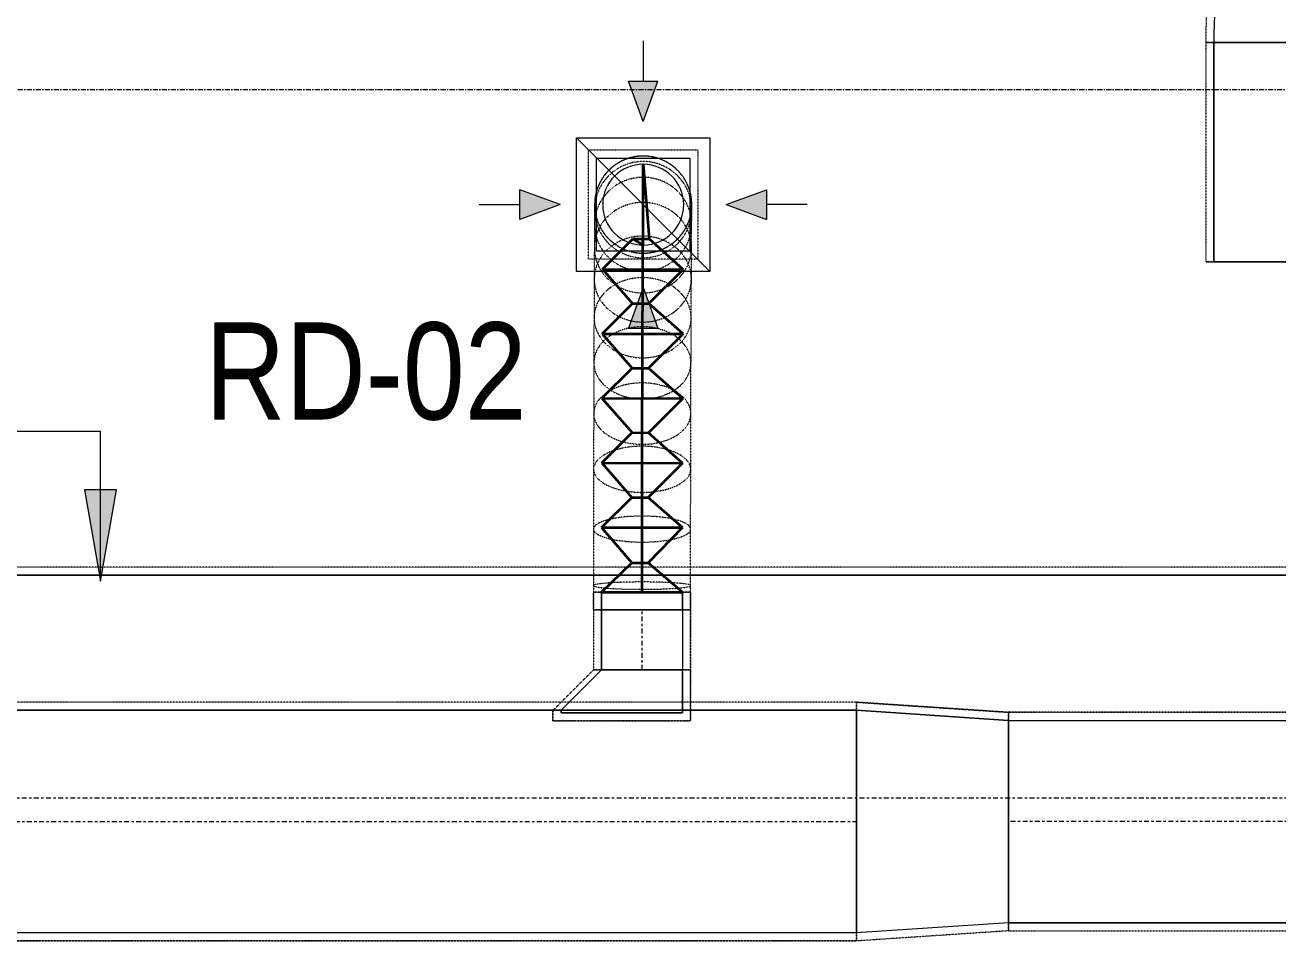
# Model space of a CAD drawing. Header units: inches. Extents: x -83664 to 20107, y -47222 to 19398.
# Drawn here: x -4625 to -1529, y -29868 to -27605 of the extents above; entities that cross this region are included whole.
import ezdxf

# ---------------------------------------------------------------- set-up
doc = ezdxf.new("R2010")
doc.units = ezdxf.units.IN
doc.header["$MEASUREMENT"] = 0
for name, pattern in [('Center', [29.999999, 12, -6, 6, -6]), ('Grid Line', [22.225, 12.7, -3.175, 3.175, -3.175]), ('Hidden 0_50', [1.0584, 0.5292, -0.5292])]:
    doc.linetypes.add(name, pattern=pattern)
for name, color, linetype, lineweight in [('A-DETL-GENF', 7, 'Continuous', 9), ('G-ANNO-TEXT', 7, 'Continuous', 9), ('M-HVAC-CDFF', 7, 'Continuous', 9), ('M-HVAC-DUCT-CNTR', 7, 'Center', 9), ('M-HVAC-DUCT-IDEN', 7, 'Continuous', 18), ('S-GRID', 7, 'Continuous', 9)]:
    doc.layers.add(name, color=color, linetype=linetype, lineweight=lineweight)
doc.layers.add('M-HVAC-DUCT', color=7, linetype='Continuous', lineweight=9, true_color=0xffe97f)
doc.layers.add('M-HVAC-DUCT-PATT', color=7, linetype='Continuous', lineweight=35, true_color=0x007f00)
doc.styles.add('Arial Narrow_21', font='ARIALN.TTF', dxfattribs={"height": 240})

# ---------------------------------------------------------------- blocks, each defined once
blk = doc.blocks.new('GCE-AT-Return Air Rectangular Diffuser - 230x230-7597546-FIRST FLOOR AC CONDITIONING LAYOUT - PART A')
at = {"layer": 'A-DETL-GENF', "true_color": 0xff00ff}
for points in [[(0, 205), (36.4, 305), (-36.4, 305)], [(-305, -36.4), (-205, 0), (-305, 36.4)], [(305, -36.4), (305, 36.4), (205, 0)], [(36.4, -305), (0, -205), (-36.4, -305)]]:
    blk.add_hatch(color=6, dxfattribs=at).paths.add_polyline_path(points)
at = {"layer": 'A-DETL-GENF', "color": 6, "true_color": 0xff00ff}
for p, q in [((0, 405), (0, 305)), ((0, 205), (-36.4, 305)), ((-36.4, 305), (36.4, 305)), ((0, 205), (36.4, 305)), ((-165, 165), (165, 165)), ((-165, -165), (-165, 165)), ((-165, 165), (165, -165)), ((165, 165), (165, -165)), ((-205, 0), (-305, 36.4)), ((-305, -36.4), (-305, 36.4)), ((205, 0), (305, 36.4)), ((305, 36.4), (305, -36.4)), ((405, 0), (305, 0)), ((-405, 0), (-305, 0)), ((-205, 0), (-305, -36.4)), ((205, 0), (305, -36.4)), ((165, -165), (-165, -165)), ((0, -205), (-36.4, -305)), ((0, -205), (36.4, -305)), ((-36.4, -305), (36.4, -305)), ((0, -405), (0, -305))]:
    blk.add_line(p, q, dxfattribs=at)
blk = doc.blocks.new('M_Rec Tap - Beveled - Standard-V109-FIRST FLOOR AC CONDITIONING LAYOUT - PART A')
at = {"layer": 'M-HVAC-DUCT', "color": 6, "true_color": 0xff00ff}
for p, q in [((100, 100), (-6.096, 100)), ((-6.096, 100), (100, 100)), ((-6.096, 100), (-6.096, -200)), ((-6.096, -200), (-6.096, 100)), ((100, 100), (100, -100)), ((100, -100), (100, 100)), ((0, -200), (100, -100)), ((0, -200), (100, -100)), ((-6.096, -200), (0, -200)), ((0, -200), (-6.096, -200))]:
    blk.add_line(p, q, dxfattribs=at)
blk = doc.blocks.new('M_Rec to Rnd Transition - Angle - 60 Degree-V110-FIRST FLOOR AC CONDITIONING LAYOUT - PART A')
at = {"layer": 'M-HVAC-DUCT', "color": 6, "true_color": 0xff00ff}
for p, q in [((0, 100), (43.3, 100)), ((43.3, 100), (0, 100)), ((0, 100), (0, -100)), ((0, -100), (0, 100)), ((43.3, 0), (43.3, 100)), ((43.3, 0), (43.3, 100)), ((43.3, -100), (43.3, 0)), ((43.3, -100), (43.3, 0)), ((0, -100), (43.3, -100)), ((43.3, -100), (0, -100))]:
    blk.add_line(p, q, dxfattribs=at)
blk = doc.blocks.new('M_Rectangular to Round Transition - Angle - 45 Degree-7626202-FIRST FLOOR AC CONDITIONING LAYOUT - PART A')
at = {"layer": 'M-HVAC-DUCT', "color": 6, "true_color": 0xff00ff}
for p, q in [((132975.6, 86453.8), (133205.6, 86453.8)), ((132975.6, 86223.8), (132975.6, 86453.8)), ((133205.6, 86453.8), (133205.6, 86223.8)), ((133205.6, 86223.8), (132975.6, 86223.8))]:
    blk.add_line(p, q, dxfattribs=at)
for start, end in [(90, 180), (0, 90), (180, 270), (270, 0)]:
    blk.add_arc((133090.6, 86338.8), 100, start, end, dxfattribs=at)
blk = doc.blocks.new('M_Rectangular Transition - Length - Standard-9033693-FIRST FLOOR AC CONDITIONING LAYOUT - PART A')
at = {"layer": 'M-HVAC-DUCT', "color": 6, "true_color": 0xff00ff}
for p, q in [((0, 250), (375, 275)), ((0, 250), (375, 275)), ((0, 250), (0, -250)), ((0, -250), (0, 250)), ((375, -275), (375, 275)), ((375, 275), (375, -275)), ((0, -250), (375, -275)), ((375, -275), (0, -250))]:
    blk.add_line(p, q, dxfattribs=at)
blk = doc.blocks.new('M_Rec Elbow - Radius - 0_75W-9472449-FIRST FLOOR AC CONDITIONING LAYOUT - PART A')
at = {"layer": 'M-HVAC-DUCT', "color": 30, "true_color": 0xff7f00}
for p, q in [((-83.6, 586.8), (466.4, -365.8)), ((466.4, -365.8), (-83.6, 586.8)), ((-221.1, 550), (-221.1, -550)), ((-221.1, -550), (-221.1, 550))]:
    blk.add_line(p, q, dxfattribs=at)
for radius in [275, 275, 1375, 1375]:
    blk.add_arc((-221.1, 825), radius, 270, 300, dxfattribs=at)
blk = doc.blocks.new('TEMW-SMBZ-HO-BM-HVAC-00002_rvt-1-FIRST FLOOR AC CONDITIONING LAYOUT - PART A')
at = {"layer": 'M-HVAC-DUCT', "color": 30, "linetype": 'Hidden 0_50', "true_color": 0xff7f00}
for p, q in [((150889.4, 70724.3), (149749.4, 70724.3)), ((149749.4, 70724.3), (150889.4, 70724.3)), ((149749.4, 70724.3), (149749.4, 70182.7)), ((149749.4, 70724.3), (149749.4, 70182.7)), ((149749.4, 70724.3), (150889.4, 70724.3)), ((150889.4, 70724.3), (149749.4, 70724.3)), ((150889.4, 70182.7), (149749.4, 70182.7)), ((149749.4, 70182.7), (150889.4, 70182.7)), ((150082.7, 69427.7), (141124, 69427.7)), ((150082.7, 69427.7), (141124, 69427.7))]:
    blk.add_line(p, q, dxfattribs=at)
at = {"layer": 'M-HVAC-DUCT', "color": 30, "true_color": 0xff7f00}
for p, q in [((149769.4, 70724.3), (150869.4, 70724.3)), ((150869.4, 70724.3), (149769.4, 70724.3)), ((149769.4, 70182.7), (149769.4, 70724.3)), ((149769.4, 70724.3), (149769.4, 70182.7)), ((149769.4, 70182.7), (150869.4, 70182.7)), ((150869.4, 70182.7), (149769.4, 70182.7)), ((141124, 69407.7), (150082.7, 69407.7)), ((150082.7, 69407.7), (141124, 69407.7))]:
    blk.add_line(p, q, dxfattribs=at)
at = {"layer": 'M-HVAC-DUCT', "color": 6, "linetype": 'Hidden 0_50', "true_color": 0xff00ff}
for p, q in [((148224.4, 70188.8), (148224.4, 70458.8)), ((148224.4, 70458.8), (148494.4, 70458.8)), ((148494.4, 70458.8), (148494.4, 70188.8)), ((148239.3, 70312), (148239.1, 70275.9)), ((148239.4, 70324.5), (148239.3, 70312.1)), ((148479.1, 70274.5), (148479.3, 70310.6)), ((148479.3, 70310.5), (148479.3, 70323)), ((148239.1, 70275.9), (148238.7, 70218)), ((148478.7, 70216.7), (148479.1, 70274.5)), ((148238.7, 70218), (148238.4, 70140.3)), ((148478.4, 70139.1), (148478.7, 70216.8)), ((148494.4, 70188.8), (148224.4, 70188.8)), ((148238.4, 70140.3), (148237.9, 70044.7)), ((148477.9, 70043.7), (148478.4, 70139.2)), ((148237.9, 70044.7), (148237.5, 69933.2)), ((148477.5, 69932.3), (148477.9, 70043.8)), ((148237.5, 69933.1), (148237.1, 69807.6)), ((148477.1, 69806.9), (148477.5, 69932.4)), ((148237.1, 69807.6), (148236.8, 69669.9)), ((148476.8, 69669.4), (148477.1, 69806.9)), ((148236.8, 69669.9), (148236.6, 69522)), ((148476.6, 69521.7), (148476.8, 69669.4)), ((148236.6, 69522), (148236.5, 69382.1)), ((148476.5, 69382), (148476.6, 69521.7)), ((148236.5, 69382.1), (148236.5, 69365.8)), ((148476.5, 69365.8), (148476.5, 69382)), ((148236.5, 69365.8), (148476.5, 69365.8)), ((148236.5, 69365.8), (148476.5, 69365.8)), ((148236.5, 69322.5), (148236.5, 69365.8)), ((148236.5, 69365.8), (148236.5, 69322.5)), ((148356.5, 69365.8), (148236.5, 69365.8)), ((148356.5, 69365.8), (148236.5, 69365.8)), ((148476.5, 69365.8), (148356.5, 69365.8)), ((148476.5, 69365.8), (148356.5, 69365.8)), ((148476.5, 69322.5), (148476.5, 69365.8)), ((148476.5, 69365.8), (148476.5, 69322.5)), ((148476.5, 69322.5), (148236.5, 69322.5)), ((148236.5, 69322.5), (148476.5, 69322.5)), ((148236.5, 69322.5), (148236.5, 69174)), ((148236.5, 69322.5), (148236.5, 69174)), ((148476.5, 69322.5), (148236.5, 69322.5)), ((148236.5, 69322.5), (148476.5, 69322.5)), ((148476.5, 69174), (148476.5, 69322.5)), ((148476.5, 69322.5), (148476.5, 69174)), ((148136.5, 69074), (148236.5, 69174)), ((148236.5, 69174), (148136.5, 69074)), ((148476.5, 69174), (148236.5, 69174)), ((148236.5, 69174), (148476.5, 69174)), ((148236.5, 69174), (148476.5, 69174)), ((148476.5, 69174), (148236.5, 69174)), ((148476.5, 69174), (148476.5, 69047.9)), ((148476.5, 69047.9), (148476.5, 69174)), ((148886.8, 69094), (142186.8, 69094)), ((148886.8, 69094), (142186.8, 69094)), ((148136.5, 69047.9), (148136.5, 69074)), ((148136.5, 69074), (148136.5, 69047.9)), ((148886.8, 68504), (148886.8, 69094)), ((148886.8, 69094), (148886.8, 68504)), ((149261.8, 69069), (148886.8, 69094)), ((148886.8, 69094), (149261.8, 69069)), ((148886.8, 69094), (148886.8, 68504)), ((148886.8, 68504), (148886.8, 69094)), ((149261.8, 69069), (149261.8, 68529)), ((149261.8, 68529), (149261.8, 69069)), ((150329.1, 69069), (149261.8, 69069)), ((149261.8, 69069), (150329.1, 69069)), ((149261.8, 68529), (149261.8, 69069)), ((149261.8, 69069), (149261.8, 68529)), ((148476.5, 69047.9), (148136.5, 69047.9)), ((148136.5, 69047.9), (148476.5, 69047.9)), ((149261.8, 68529), (148886.8, 68504)), ((149261.8, 68529), (148886.8, 68504)), ((149261.8, 68529), (150329.1, 68529)), ((149261.8, 68529), (150329.1, 68529)), ((142186.8, 68504), (148886.8, 68504)), ((148886.8, 68504), (142186.8, 68504))]:
    blk.add_line(p, q, dxfattribs=at)
at = {"layer": 'M-HVAC-DUCT', "color": 6, "true_color": 0xff00ff}
for p, q in [((148256.5, 69322.5), (148456.5, 69322.5)), ((148456.5, 69322.5), (148256.5, 69322.5)), ((148256.5, 69174), (148256.5, 69322.5)), ((148256.5, 69322.5), (148256.5, 69174)), ((148456.5, 69322.5), (148456.5, 69174)), ((148456.5, 69322.5), (148456.5, 69174)), ((148256.5, 69174), (148456.5, 69174)), ((148456.5, 69174), (148256.5, 69174)), ((142186.8, 69074), (148886.8, 69074)), ((148886.8, 69074), (142186.8, 69074)), ((148156.5, 69067.9), (148156.5, 69074)), ((148456.5, 69074), (148156.5, 69074)), ((148156.5, 69074), (148456.5, 69074)), ((148156.5, 69074), (148156.5, 69067.9)), ((148456.5, 69067.9), (148156.5, 69067.9)), ((148156.5, 69067.9), (148456.5, 69067.9)), ((148456.5, 69074), (148456.5, 69067.9)), ((148456.5, 69067.9), (148456.5, 69074)), ((148886.8, 69074), (148886.8, 68524)), ((148886.8, 68524), (148886.8, 69074)), ((149261.8, 68549), (149261.8, 69049)), ((149261.8, 69049), (149261.8, 68549)), ((149261.8, 69049), (150329.1, 69049)), ((149261.8, 69049), (150329.1, 69049)), ((150329.1, 68549), (149261.8, 68549)), ((149261.8, 68549), (150329.1, 68549)), ((148886.8, 68524), (142186.8, 68524)), ((148886.8, 68524), (142186.8, 68524))]:
    blk.add_line(p, q, dxfattribs=at)
at = {"layer": 'M-HVAC-DUCT', "color": 30, "linetype": 'Hidden 0_50', "true_color": 0xff7f00}
blk.add_arc((151144.4, 70724.3), 1395, 150, 180, dxfattribs=at)
blk.add_arc((151144.4, 70724.3), 1395, 150, 180, dxfattribs=at)
at = {"layer": 'M-HVAC-DUCT', "color": 6, "linetype": 'Hidden 0_50', "true_color": 0xff00ff}
for start, end in [(359.8683, 179.8683), (90, 180), (0, 90), (179.8683, 359.8683), (180, 270), (270, 0)]:
    blk.add_arc((148359.4, 70323.8), 120, start, end, dxfattribs=at)
for points in [[(148479.3, 70311), (148479.3, 70321.4), (148476.6, 70342.2), (148464.5, 70371.3), (148445.3, 70396.2), (148420.2, 70415.4), (148390.9, 70427.5), (148359.5, 70431.7), (148328.1, 70427.7), (148298.8, 70415.7), (148273.6, 70396.6), (148254.3, 70371.7), (148242.1, 70342.7), (148239.3, 70322), (148239.3, 70311.6)], [(148479.3, 70323.5), (148479.4, 70334), (148476.7, 70354.9), (148464.6, 70384.2), (148445.4, 70409.4), (148420.3, 70428.8), (148391, 70440.9), (148359.6, 70445.2), (148328.2, 70441.1), (148298.9, 70429), (148273.7, 70409.8), (148254.4, 70384.7), (148242.2, 70355.5), (148239.4, 70334.5), (148239.4, 70324)], [(148479.1, 70274.9), (148479.1, 70285), (148476.4, 70305.3), (148464.3, 70333.6), (148445.1, 70358), (148420, 70376.7), (148390.7, 70388.5), (148359.3, 70392.5), (148327.9, 70388.6), (148298.6, 70377), (148273.4, 70358.4), (148254.1, 70334.1), (148241.9, 70305.8), (148239.1, 70285.6), (148239.1, 70275.5)], [(148478.7, 70217.1), (148478.8, 70226.8), (148476, 70246.3), (148464, 70273.6), (148444.7, 70297.1), (148419.6, 70315.1), (148390.4, 70326.5), (148359, 70330.4), (148327.5, 70326.6), (148298.3, 70315.4), (148273.1, 70297.5), (148253.7, 70274.1), (148241.6, 70246.9), (148238.8, 70227.4), (148238.7, 70217.7)], [(148239.3, 70311.6), (148239.2, 70301.2), (148242, 70280.4), (148254, 70251.4), (148273.3, 70226.4), (148298.3, 70207.2), (148327.6, 70195.1), (148359, 70190.9), (148390.4, 70195), (148419.7, 70206.9), (148444.9, 70226), (148464.3, 70250.9), (148476.4, 70279.9), (148479.2, 70300.6), (148479.3, 70311)], [(148239.4, 70324), (148239.3, 70313.6), (148242, 70292.6), (148254.1, 70263.3), (148273.3, 70238.1), (148298.4, 70218.8), (148327.7, 70206.6), (148359.1, 70202.4), (148390.5, 70206.5), (148419.8, 70218.5), (148445, 70237.7), (148464.3, 70262.8), (148476.5, 70292.1), (148479.3, 70313), (148479.3, 70323.5)], [(148239.1, 70275.5), (148239, 70265.4), (148241.7, 70245.1), (148253.8, 70216.8), (148273, 70192.4), (148298.1, 70173.7), (148327.4, 70161.9), (148358.8, 70157.9), (148390.2, 70161.8), (148419.5, 70173.4), (148444.7, 70192), (148464, 70216.3), (148476.2, 70244.5), (148479, 70264.8), (148479.1, 70274.9)], [(148478.4, 70139.4), (148478.4, 70148.7), (148475.7, 70167.2), (148463.6, 70193.2), (148444.3, 70215.5), (148419.2, 70232.6), (148390, 70243.4), (148358.6, 70247.2), (148327.1, 70243.6), (148297.8, 70232.9), (148272.7, 70215.9), (148253.3, 70193.7), (148241.2, 70167.8), (148238.4, 70149.3), (148238.4, 70140)], [(148238.7, 70217.7), (148238.7, 70207.9), (148241.4, 70188.4), (148253.5, 70161.1), (148272.8, 70137.6), (148297.9, 70119.6), (148327.1, 70108.3), (148358.5, 70104.3), (148389.9, 70108.1), (148419.2, 70119.3), (148444.4, 70137.2), (148463.7, 70160.6), (148475.9, 70187.8), (148478.7, 70207.3), (148478.7, 70217.1)], [(148477.9, 70043.9), (148478, 70052.6), (148475.2, 70069.8), (148463.1, 70094), (148443.9, 70114.8), (148418.8, 70130.8), (148389.5, 70140.9), (148358.1, 70144.4), (148326.7, 70141), (148297.4, 70131.1), (148272.2, 70115.2), (148252.9, 70094.6), (148240.7, 70070.4), (148238, 70053.2), (148237.9, 70044.5)], [(148238.4, 70140), (148238.3, 70130.7), (148241.1, 70112.2), (148253.1, 70086.3), (148272.4, 70064), (148297.5, 70046.8), (148326.7, 70036), (148358.2, 70032.3), (148389.6, 70035.9), (148418.9, 70046.5), (148444, 70063.5), (148463.4, 70085.7), (148475.5, 70111.6), (148478.3, 70130.2), (148478.4, 70139.4)], [(148237.9, 70044.5), (148237.9, 70035.9), (148240.7, 70018.6), (148252.7, 69994.4), (148272, 69973.6), (148297.1, 69957.6), (148326.4, 69947.5), (148357.8, 69944.1), (148389.2, 69947.4), (148418.5, 69957.3), (148443.6, 69973.2), (148463, 69993.9), (148475.1, 70018), (148477.9, 70035.3), (148477.9, 70043.9)], [(148477.5, 69932.5), (148477.5, 69940.3), (148474.8, 69955.9), (148462.7, 69977.7), (148443.4, 69996.4), (148418.3, 70010.9), (148389.1, 70019.9), (148357.7, 70023.1), (148326.2, 70020.1), (148297, 70011.1), (148271.8, 69996.8), (148252.5, 69978.2), (148240.3, 69956.4), (148237.5, 69940.8), (148237.5, 69933)], [(148237.5, 69933), (148237.5, 69925.2), (148240.2, 69909.6), (148252.3, 69887.8), (148271.6, 69869.1), (148296.7, 69854.6), (148326, 69845.5), (148357.4, 69842.4), (148388.8, 69845.4), (148418.1, 69854.4), (148443.3, 69868.7), (148462.6, 69887.3), (148474.7, 69909.1), (148477.5, 69924.7), (148477.5, 69932.5)], [(148477.1, 69807), (148477.1, 69813.6), (148474.4, 69826.9), (148462.3, 69845.4), (148443, 69861.3), (148417.9, 69873.6), (148388.6, 69881.3), (148357.2, 69884), (148325.8, 69881.4), (148296.5, 69873.8), (148271.4, 69861.7), (148252.1, 69845.8), (148239.9, 69827.3), (148237.1, 69814.1), (148237.1, 69807.5)], [(148237.1, 69807.5), (148237.1, 69800.9), (148239.9, 69787.6), (148252, 69769.1), (148271.2, 69753.2), (148296.4, 69740.9), (148325.6, 69733.2), (148357, 69730.5), (148388.5, 69733.1), (148417.7, 69740.7), (148442.9, 69752.8), (148462.2, 69768.7), (148474.4, 69787.1), (148477.1, 69800.4), (148477.1, 69807)], [(148476.8, 69669.4), (148476.8, 69674.4), (148474.1, 69684.4), (148462, 69698.3), (148442.7, 69710.3), (148417.6, 69719.5), (148388.3, 69725.3), (148356.9, 69727.3), (148325.5, 69725.4), (148296.2, 69719.7), (148271, 69710.5), (148251.7, 69698.6), (148239.6, 69684.7), (148236.8, 69674.8), (148236.8, 69669.8)], [(148236.8, 69669.8), (148236.8, 69664.8), (148239.6, 69654.9), (148251.7, 69641), (148271, 69629), (148296.1, 69619.8), (148325.4, 69614), (148356.8, 69612), (148388.2, 69613.9), (148417.5, 69619.6), (148442.6, 69628.7), (148461.9, 69640.7), (148474.1, 69654.5), (148476.8, 69664.5), (148476.8, 69669.4)], [(148476.6, 69521.7), (148476.6, 69524.6), (148473.9, 69530.1), (148461.7, 69538), (148442.4, 69544.8), (148417.3, 69550), (148388, 69553.2), (148356.6, 69554.4), (148325.2, 69553.3), (148295.9, 69550.1), (148270.8, 69544.9), (148251.5, 69538.2), (148239.4, 69530.4), (148236.6, 69524.8), (148236.6, 69522)], [(148236.6, 69522), (148236.6, 69519.1), (148239.4, 69513.6), (148251.5, 69505.7), (148270.8, 69498.9), (148295.9, 69493.7), (148325.2, 69490.5), (148356.6, 69489.3), (148388, 69490.4), (148417.3, 69493.6), (148442.4, 69498.8), (148461.7, 69505.5), (148473.8, 69513.3), (148476.6, 69518.9), (148476.6, 69521.7)], [(148476.5, 69382), (148476.5, 69382.9), (148473.8, 69384.4), (148461.6, 69386.7), (148442.4, 69388.6), (148417.2, 69390), (148387.9, 69391), (148356.5, 69391.3), (148325.1, 69391), (148295.8, 69390.1), (148270.7, 69388.6), (148251.4, 69386.7), (148239.3, 69384.5), (148236.5, 69382.9), (148236.5, 69382.1)], [(148236.5, 69382.1), (148236.5, 69381.3), (148239.3, 69379.7), (148251.4, 69377.5), (148270.7, 69375.6), (148295.8, 69374.1), (148325.1, 69373.2), (148356.5, 69372.9), (148387.9, 69373.2), (148417.2, 69374.1), (148442.4, 69375.5), (148461.6, 69377.4), (148473.8, 69379.7), (148476.5, 69381.2), (148476.5, 69382)]]:
    blk.add_open_spline(points, degree=3, dxfattribs=at)
at = {"layer": 'M-HVAC-DUCT-CNTR', "color": 6, "true_color": 0xff00ff}
for p, q in [((148356.5, 69174), (148356.5, 69322.5)), ((142186.8, 68799), (148886.8, 68799)), ((150329.1, 68799), (149261.8, 68799))]:
    blk.add_line(p, q, dxfattribs=at)
at = {"layer": 'M-HVAC-DUCT-CNTR', "color": 30, "true_color": 0xff7f00}
blk.add_line((141124, 68857.7), (150082.7, 68857.7), dxfattribs=at)
at = {"layer": 'M-HVAC-DUCT-CNTR', "color": 6, "linetype": 'Continuous', "lineweight": 35, "true_color": 0xff00ff}
blk.add_open_spline([(148356.5, 69365.8), (148356.5, 69897.6), (148359.4, 70323.8), (148359.4, 70323.8)], degree=3, dxfattribs=at)
at = {"layer": 'M-HVAC-DUCT-PATT', "color": 6, "true_color": 0xff00ff}
for p, q in [((148359.4, 70223.8), (148359.4, 70423.8)), ((148359.4, 70423.8), (148374.2, 70239)), ((148258.5, 70164.6), (148333.9, 70239.2)), ((148359.4, 70223.8), (148333.9, 70239.2)), ((148333.9, 70239.2), (148374.2, 70239)), ((148458.5, 70163.6), (148374.2, 70239)), ((148258.5, 70164.6), (148458.5, 70163.6)), ((148258.5, 70164.6), (148458.5, 70163.6)), ((148258.5, 70164.6), (148333.1, 70079.6)), ((148458.5, 70163.6), (148373.4, 70079.4)), ((148257.8, 70004.8), (148333.1, 70079.6)), ((148333.1, 70079.6), (148373.4, 70079.4)), ((148457.8, 70004.1), (148373.4, 70079.4)), ((148257.8, 70004.8), (148457.8, 70004.1)), ((148257.8, 70004.8), (148457.8, 70004.1)), ((148257.8, 70004.8), (148332.5, 69919.9)), ((148457.8, 70004.1), (148372.8, 69919.7)), ((148257.2, 69845.1), (148332.5, 69919.9)), ((148332.5, 69919.9), (148372.8, 69919.7)), ((148457.2, 69844.5), (148372.8, 69919.7)), ((148257.2, 69845.1), (148457.2, 69844.5)), ((148257.2, 69845.1), (148457.2, 69844.5)), ((148257.2, 69845.1), (148332, 69760.2)), ((148457.2, 69844.5), (148372.4, 69760.1)), ((148256.9, 69685.3), (148332, 69760.2)), ((148332, 69760.2), (148372.4, 69760.1)), ((148456.9, 69684.9), (148372.4, 69760.1)), ((148256.9, 69685.3), (148456.9, 69684.9)), ((148256.9, 69685.3), (148456.9, 69684.9)), ((148256.9, 69685.3), (148331.7, 69600.3)), ((148456.9, 69684.9), (148372, 69600.3)), ((148256.6, 69525.9), (148331.7, 69600.3)), ((148331.7, 69600.3), (148372, 69600.3)), ((148456.6, 69525.7), (148372, 69600.3)), ((148256.6, 69525.9), (148456.6, 69525.7)), ((148256.6, 69525.9), (148456.6, 69525.7)), ((148256.6, 69525.9), (148331.5, 69438.5)), ((148456.6, 69525.7), (148371.9, 69438.5)), ((148256.5, 69365.8), (148331.5, 69438.5)), ((148331.5, 69438.5), (148371.9, 69438.5)), ((148456.5, 69365.8), (148371.9, 69438.5)), ((148256.5, 69365.8), (148456.5, 69365.8)), ((148256.5, 69365.8), (148456.5, 69365.8))]:
    blk.add_line(p, q, dxfattribs=at)
at = {"layer": 'M-HVAC-CDFF', "color": 6, "linetype": 'Hidden 0_50', "lineweight": 9, "true_color": 0xff00ff}
blk.add_blockref('GCE-AT-Return Air Rectangular Diffuser - 230x230-7597546-FIRST FLOOR AC CONDITIONING LAYOUT - PART A', (148359.4, 70323.8), dxfattribs=at)
at = {"layer": 'M-HVAC-DUCT', "color": 6, "linetype": 'Hidden 0_50', "lineweight": 9, "true_color": 0xff00ff}
for name, p, rotation in [('M_Rec Elbow - Radius - 0_75W-9472449-FIRST FLOOR AC CONDITIONING LAYOUT - PART A', (150319.4, 70945.3), 240.0000000000008), ('M_Rec to Rnd Transition - Angle - 60 Degree-V110-FIRST FLOOR AC CONDITIONING LAYOUT - PART A', (148356.5, 69322.5), 90), ('M_Rectangular Transition - Length - Standard-9033693-FIRST FLOOR AC CONDITIONING LAYOUT - PART A', (149261.8, 68799), 180)]:
    blk.add_blockref(name, p, dxfattribs=dict(at, rotation=rotation))
blk.add_blockref('M_Rectangular to Round Transition - Angle - 45 Degree-7626202-FIRST FLOOR AC CONDITIONING LAYOUT - PART A', (15268.8, -16015.1), dxfattribs=at)
at = {"layer": 'M-HVAC-DUCT', "color": 6, "linetype": 'Hidden 0_50', "lineweight": 9, "true_color": 0xff00ff, "extrusion": (0, 0, -1), "rotation": 90}
blk.add_blockref('M_Rec Tap - Beveled - Standard-V109-FIRST FLOOR AC CONDITIONING LAYOUT - PART A', (-148356.5, 69074), dxfattribs=at)
blk = doc.blocks.new('TEMW-SMBZ-HO-BM-HVAC-00002_rvt-2-FIRST FLOOR AC CONDITIONING LAYOUT - PART A')
at = {"layer": 'M-HVAC-DUCT', "color": 30, "linetype": 'Hidden 0_50', "true_color": 0xff7f00}
for p, q in [((150889.4, 70724.3), (149749.4, 70724.3)), ((149749.4, 70724.3), (150889.4, 70724.3)), ((149749.4, 70724.3), (149749.4, 70182.7)), ((149749.4, 70724.3), (149749.4, 70182.7)), ((149749.4, 70724.3), (150889.4, 70724.3)), ((150889.4, 70724.3), (149749.4, 70724.3)), ((150889.4, 70182.7), (149749.4, 70182.7)), ((149749.4, 70182.7), (150889.4, 70182.7)), ((150082.7, 69427.7), (141124, 69427.7)), ((150082.7, 69427.7), (141124, 69427.7))]:
    blk.add_line(p, q, dxfattribs=at)
at = {"layer": 'M-HVAC-DUCT', "color": 30, "true_color": 0xff7f00}
for p, q in [((149769.4, 70724.3), (150869.4, 70724.3)), ((150869.4, 70724.3), (149769.4, 70724.3)), ((149769.4, 70182.7), (149769.4, 70724.3)), ((149769.4, 70724.3), (149769.4, 70182.7)), ((149769.4, 70182.7), (150869.4, 70182.7)), ((150869.4, 70182.7), (149769.4, 70182.7)), ((141124, 69407.7), (150082.7, 69407.7)), ((150082.7, 69407.7), (141124, 69407.7))]:
    blk.add_line(p, q, dxfattribs=at)
at = {"layer": 'M-HVAC-DUCT', "color": 6, "linetype": 'Hidden 0_50', "true_color": 0xff00ff}
for p, q in [((148224.4, 70188.8), (148224.4, 70458.8)), ((148224.4, 70458.8), (148494.4, 70458.8)), ((148494.4, 70458.8), (148494.4, 70188.8)), ((148239.3, 70312), (148239.1, 70275.9)), ((148239.4, 70324.5), (148239.3, 70312.1)), ((148479.1, 70274.5), (148479.3, 70310.6)), ((148479.3, 70310.5), (148479.3, 70323)), ((148239.1, 70275.9), (148238.7, 70218)), ((148478.7, 70216.7), (148479.1, 70274.5)), ((148238.7, 70218), (148238.4, 70140.3)), ((148478.4, 70139.1), (148478.7, 70216.8)), ((148494.4, 70188.8), (148224.4, 70188.8)), ((148238.4, 70140.3), (148237.9, 70044.7)), ((148477.9, 70043.7), (148478.4, 70139.2)), ((148237.9, 70044.7), (148237.5, 69933.2)), ((148477.5, 69932.3), (148477.9, 70043.8)), ((148237.5, 69933.1), (148237.1, 69807.6)), ((148477.1, 69806.9), (148477.5, 69932.4)), ((148237.1, 69807.6), (148236.8, 69669.9)), ((148476.8, 69669.4), (148477.1, 69806.9)), ((148236.8, 69669.9), (148236.6, 69522)), ((148476.6, 69521.7), (148476.8, 69669.4)), ((148236.6, 69522), (148236.5, 69382.1)), ((148476.5, 69382), (148476.6, 69521.7)), ((148236.5, 69382.1), (148236.5, 69365.8)), ((148476.5, 69365.8), (148476.5, 69382)), ((148236.5, 69365.8), (148476.5, 69365.8)), ((148236.5, 69365.8), (148476.5, 69365.8)), ((148236.5, 69322.5), (148236.5, 69365.8)), ((148236.5, 69365.8), (148236.5, 69322.5)), ((148356.5, 69365.8), (148236.5, 69365.8)), ((148356.5, 69365.8), (148236.5, 69365.8)), ((148476.5, 69365.8), (148356.5, 69365.8)), ((148476.5, 69365.8), (148356.5, 69365.8)), ((148476.5, 69322.5), (148476.5, 69365.8)), ((148476.5, 69365.8), (148476.5, 69322.5)), ((148476.5, 69322.5), (148236.5, 69322.5)), ((148236.5, 69322.5), (148476.5, 69322.5)), ((148236.5, 69322.5), (148236.5, 69174)), ((148236.5, 69322.5), (148236.5, 69174)), ((148476.5, 69322.5), (148236.5, 69322.5)), ((148236.5, 69322.5), (148476.5, 69322.5)), ((148476.5, 69174), (148476.5, 69322.5)), ((148476.5, 69322.5), (148476.5, 69174)), ((148136.5, 69074), (148236.5, 69174)), ((148236.5, 69174), (148136.5, 69074)), ((148476.5, 69174), (148236.5, 69174)), ((148236.5, 69174), (148476.5, 69174)), ((148236.5, 69174), (148476.5, 69174)), ((148476.5, 69174), (148236.5, 69174)), ((148476.5, 69174), (148476.5, 69047.9)), ((148476.5, 69047.9), (148476.5, 69174)), ((148886.8, 69094), (142186.8, 69094)), ((148886.8, 69094), (142186.8, 69094)), ((148136.5, 69047.9), (148136.5, 69074)), ((148136.5, 69074), (148136.5, 69047.9)), ((148886.8, 68504), (148886.8, 69094)), ((148886.8, 69094), (148886.8, 68504)), ((149261.8, 69069), (148886.8, 69094)), ((148886.8, 69094), (149261.8, 69069)), ((148886.8, 69094), (148886.8, 68504)), ((148886.8, 68504), (148886.8, 69094)), ((149261.8, 69069), (149261.8, 68529)), ((149261.8, 68529), (149261.8, 69069)), ((150329.1, 69069), (149261.8, 69069)), ((149261.8, 69069), (150329.1, 69069)), ((149261.8, 68529), (149261.8, 69069)), ((149261.8, 69069), (149261.8, 68529)), ((148476.5, 69047.9), (148136.5, 69047.9)), ((148136.5, 69047.9), (148476.5, 69047.9)), ((149261.8, 68529), (148886.8, 68504)), ((149261.8, 68529), (148886.8, 68504)), ((149261.8, 68529), (150329.1, 68529)), ((149261.8, 68529), (150329.1, 68529)), ((142186.8, 68504), (148886.8, 68504)), ((148886.8, 68504), (142186.8, 68504))]:
    blk.add_line(p, q, dxfattribs=at)
at = {"layer": 'M-HVAC-DUCT', "color": 6, "true_color": 0xff00ff}
for p, q in [((148256.5, 69322.5), (148456.5, 69322.5)), ((148456.5, 69322.5), (148256.5, 69322.5)), ((148256.5, 69174), (148256.5, 69322.5)), ((148256.5, 69322.5), (148256.5, 69174)), ((148456.5, 69322.5), (148456.5, 69174)), ((148456.5, 69322.5), (148456.5, 69174)), ((148256.5, 69174), (148456.5, 69174)), ((148456.5, 69174), (148256.5, 69174)), ((142186.8, 69074), (148886.8, 69074)), ((148886.8, 69074), (142186.8, 69074)), ((148156.5, 69067.9), (148156.5, 69074)), ((148456.5, 69074), (148156.5, 69074)), ((148156.5, 69074), (148456.5, 69074)), ((148156.5, 69074), (148156.5, 69067.9)), ((148456.5, 69067.9), (148156.5, 69067.9)), ((148156.5, 69067.9), (148456.5, 69067.9)), ((148456.5, 69074), (148456.5, 69067.9)), ((148456.5, 69067.9), (148456.5, 69074)), ((148886.8, 69074), (148886.8, 68524)), ((148886.8, 68524), (148886.8, 69074)), ((149261.8, 68549), (149261.8, 69049)), ((149261.8, 69049), (149261.8, 68549)), ((149261.8, 69049), (150329.1, 69049)), ((149261.8, 69049), (150329.1, 69049)), ((150329.1, 68549), (149261.8, 68549)), ((149261.8, 68549), (150329.1, 68549)), ((148886.8, 68524), (142186.8, 68524)), ((148886.8, 68524), (142186.8, 68524))]:
    blk.add_line(p, q, dxfattribs=at)
at = {"layer": 'M-HVAC-DUCT', "color": 30, "linetype": 'Hidden 0_50', "true_color": 0xff7f00}
blk.add_arc((151144.4, 70724.3), 1395, 150, 180, dxfattribs=at)
blk.add_arc((151144.4, 70724.3), 1395, 150, 180, dxfattribs=at)
at = {"layer": 'M-HVAC-DUCT', "color": 6, "linetype": 'Hidden 0_50', "true_color": 0xff00ff}
for start, end in [(359.8683, 179.8683), (90, 180), (0, 90), (179.8683, 359.8683), (180, 270), (270, 0)]:
    blk.add_arc((148359.4, 70323.8), 120, start, end, dxfattribs=at)
for points in [[(148479.3, 70311), (148479.3, 70321.4), (148476.6, 70342.2), (148464.5, 70371.3), (148445.3, 70396.2), (148420.2, 70415.4), (148390.9, 70427.5), (148359.5, 70431.7), (148328.1, 70427.7), (148298.8, 70415.7), (148273.6, 70396.6), (148254.3, 70371.7), (148242.1, 70342.7), (148239.3, 70322), (148239.3, 70311.6)], [(148479.3, 70323.5), (148479.4, 70334), (148476.7, 70354.9), (148464.6, 70384.2), (148445.4, 70409.4), (148420.3, 70428.8), (148391, 70440.9), (148359.6, 70445.2), (148328.2, 70441.1), (148298.9, 70429), (148273.7, 70409.8), (148254.4, 70384.7), (148242.2, 70355.5), (148239.4, 70334.5), (148239.4, 70324)], [(148479.1, 70274.9), (148479.1, 70285), (148476.4, 70305.3), (148464.3, 70333.6), (148445.1, 70358), (148420, 70376.7), (148390.7, 70388.5), (148359.3, 70392.5), (148327.9, 70388.6), (148298.6, 70377), (148273.4, 70358.4), (148254.1, 70334.1), (148241.9, 70305.8), (148239.1, 70285.6), (148239.1, 70275.5)], [(148478.7, 70217.1), (148478.8, 70226.8), (148476, 70246.3), (148464, 70273.6), (148444.7, 70297.1), (148419.6, 70315.1), (148390.4, 70326.5), (148359, 70330.4), (148327.5, 70326.6), (148298.3, 70315.4), (148273.1, 70297.5), (148253.7, 70274.1), (148241.6, 70246.9), (148238.8, 70227.4), (148238.7, 70217.7)], [(148239.3, 70311.6), (148239.2, 70301.2), (148242, 70280.4), (148254, 70251.4), (148273.3, 70226.4), (148298.3, 70207.2), (148327.6, 70195.1), (148359, 70190.9), (148390.4, 70195), (148419.7, 70206.9), (148444.9, 70226), (148464.3, 70250.9), (148476.4, 70279.9), (148479.2, 70300.6), (148479.3, 70311)], [(148239.4, 70324), (148239.3, 70313.6), (148242, 70292.6), (148254.1, 70263.3), (148273.3, 70238.1), (148298.4, 70218.8), (148327.7, 70206.6), (148359.1, 70202.4), (148390.5, 70206.5), (148419.8, 70218.5), (148445, 70237.7), (148464.3, 70262.8), (148476.5, 70292.1), (148479.3, 70313), (148479.3, 70323.5)], [(148239.1, 70275.5), (148239, 70265.4), (148241.7, 70245.1), (148253.8, 70216.8), (148273, 70192.4), (148298.1, 70173.7), (148327.4, 70161.9), (148358.8, 70157.9), (148390.2, 70161.8), (148419.5, 70173.4), (148444.7, 70192), (148464, 70216.3), (148476.2, 70244.5), (148479, 70264.8), (148479.1, 70274.9)], [(148478.4, 70139.4), (148478.4, 70148.7), (148475.7, 70167.2), (148463.6, 70193.2), (148444.3, 70215.5), (148419.2, 70232.6), (148390, 70243.4), (148358.6, 70247.2), (148327.1, 70243.6), (148297.8, 70232.9), (148272.7, 70215.9), (148253.3, 70193.7), (148241.2, 70167.8), (148238.4, 70149.3), (148238.4, 70140)], [(148238.7, 70217.7), (148238.7, 70207.9), (148241.4, 70188.4), (148253.5, 70161.1), (148272.8, 70137.6), (148297.9, 70119.6), (148327.1, 70108.3), (148358.5, 70104.3), (148389.9, 70108.1), (148419.2, 70119.3), (148444.4, 70137.2), (148463.7, 70160.6), (148475.9, 70187.8), (148478.7, 70207.3), (148478.7, 70217.1)], [(148477.9, 70043.9), (148478, 70052.6), (148475.2, 70069.8), (148463.1, 70094), (148443.9, 70114.8), (148418.8, 70130.8), (148389.5, 70140.9), (148358.1, 70144.4), (148326.7, 70141), (148297.4, 70131.1), (148272.2, 70115.2), (148252.9, 70094.6), (148240.7, 70070.4), (148238, 70053.2), (148237.9, 70044.5)], [(148238.4, 70140), (148238.3, 70130.7), (148241.1, 70112.2), (148253.1, 70086.3), (148272.4, 70064), (148297.5, 70046.8), (148326.7, 70036), (148358.2, 70032.3), (148389.6, 70035.9), (148418.9, 70046.5), (148444, 70063.5), (148463.4, 70085.7), (148475.5, 70111.6), (148478.3, 70130.2), (148478.4, 70139.4)], [(148237.9, 70044.5), (148237.9, 70035.9), (148240.7, 70018.6), (148252.7, 69994.4), (148272, 69973.6), (148297.1, 69957.6), (148326.4, 69947.5), (148357.8, 69944.1), (148389.2, 69947.4), (148418.5, 69957.3), (148443.6, 69973.2), (148463, 69993.9), (148475.1, 70018), (148477.9, 70035.3), (148477.9, 70043.9)], [(148477.5, 69932.5), (148477.5, 69940.3), (148474.8, 69955.9), (148462.7, 69977.7), (148443.4, 69996.4), (148418.3, 70010.9), (148389.1, 70019.9), (148357.7, 70023.1), (148326.2, 70020.1), (148297, 70011.1), (148271.8, 69996.8), (148252.5, 69978.2), (148240.3, 69956.4), (148237.5, 69940.8), (148237.5, 69933)], [(148237.5, 69933), (148237.5, 69925.2), (148240.2, 69909.6), (148252.3, 69887.8), (148271.6, 69869.1), (148296.7, 69854.6), (148326, 69845.5), (148357.4, 69842.4), (148388.8, 69845.4), (148418.1, 69854.4), (148443.3, 69868.7), (148462.6, 69887.3), (148474.7, 69909.1), (148477.5, 69924.7), (148477.5, 69932.5)], [(148477.1, 69807), (148477.1, 69813.6), (148474.4, 69826.9), (148462.3, 69845.4), (148443, 69861.3), (148417.9, 69873.6), (148388.6, 69881.3), (148357.2, 69884), (148325.8, 69881.4), (148296.5, 69873.8), (148271.4, 69861.7), (148252.1, 69845.8), (148239.9, 69827.3), (148237.1, 69814.1), (148237.1, 69807.5)], [(148237.1, 69807.5), (148237.1, 69800.9), (148239.9, 69787.6), (148252, 69769.1), (148271.2, 69753.2), (148296.4, 69740.9), (148325.6, 69733.2), (148357, 69730.5), (148388.5, 69733.1), (148417.7, 69740.7), (148442.9, 69752.8), (148462.2, 69768.7), (148474.4, 69787.1), (148477.1, 69800.4), (148477.1, 69807)], [(148476.8, 69669.4), (148476.8, 69674.4), (148474.1, 69684.4), (148462, 69698.3), (148442.7, 69710.3), (148417.6, 69719.5), (148388.3, 69725.3), (148356.9, 69727.3), (148325.5, 69725.4), (148296.2, 69719.7), (148271, 69710.5), (148251.7, 69698.6), (148239.6, 69684.7), (148236.8, 69674.8), (148236.8, 69669.8)], [(148236.8, 69669.8), (148236.8, 69664.8), (148239.6, 69654.9), (148251.7, 69641), (148271, 69629), (148296.1, 69619.8), (148325.4, 69614), (148356.8, 69612), (148388.2, 69613.9), (148417.5, 69619.6), (148442.6, 69628.7), (148461.9, 69640.7), (148474.1, 69654.5), (148476.8, 69664.5), (148476.8, 69669.4)], [(148476.6, 69521.7), (148476.6, 69524.6), (148473.9, 69530.1), (148461.7, 69538), (148442.4, 69544.8), (148417.3, 69550), (148388, 69553.2), (148356.6, 69554.4), (148325.2, 69553.3), (148295.9, 69550.1), (148270.8, 69544.9), (148251.5, 69538.2), (148239.4, 69530.4), (148236.6, 69524.8), (148236.6, 69522)], [(148236.6, 69522), (148236.6, 69519.1), (148239.4, 69513.6), (148251.5, 69505.7), (148270.8, 69498.9), (148295.9, 69493.7), (148325.2, 69490.5), (148356.6, 69489.3), (148388, 69490.4), (148417.3, 69493.6), (148442.4, 69498.8), (148461.7, 69505.5), (148473.8, 69513.3), (148476.6, 69518.9), (148476.6, 69521.7)], [(148476.5, 69382), (148476.5, 69382.9), (148473.8, 69384.4), (148461.6, 69386.7), (148442.4, 69388.6), (148417.2, 69390), (148387.9, 69391), (148356.5, 69391.3), (148325.1, 69391), (148295.8, 69390.1), (148270.7, 69388.6), (148251.4, 69386.7), (148239.3, 69384.5), (148236.5, 69382.9), (148236.5, 69382.1)], [(148236.5, 69382.1), (148236.5, 69381.3), (148239.3, 69379.7), (148251.4, 69377.5), (148270.7, 69375.6), (148295.8, 69374.1), (148325.1, 69373.2), (148356.5, 69372.9), (148387.9, 69373.2), (148417.2, 69374.1), (148442.4, 69375.5), (148461.6, 69377.4), (148473.8, 69379.7), (148476.5, 69381.2), (148476.5, 69382)]]:
    blk.add_open_spline(points, degree=3, dxfattribs=at)
at = {"layer": 'M-HVAC-DUCT-CNTR', "color": 6, "true_color": 0xff00ff}
for p, q in [((148356.5, 69174), (148356.5, 69322.5)), ((142186.8, 68799), (148886.8, 68799)), ((150329.1, 68799), (149261.8, 68799))]:
    blk.add_line(p, q, dxfattribs=at)
at = {"layer": 'M-HVAC-DUCT-CNTR', "color": 30, "true_color": 0xff7f00}
blk.add_line((141124, 68857.7), (150082.7, 68857.7), dxfattribs=at)
at = {"layer": 'M-HVAC-DUCT-CNTR', "color": 6, "linetype": 'Continuous', "lineweight": 35, "true_color": 0xff00ff}
blk.add_open_spline([(148356.5, 69365.8), (148356.5, 69897.6), (148359.4, 70323.8), (148359.4, 70323.8)], degree=3, dxfattribs=at)
at = {"layer": 'M-HVAC-DUCT-PATT', "color": 6, "true_color": 0xff00ff}
for p, q in [((148359.4, 70223.8), (148359.4, 70423.8)), ((148359.4, 70423.8), (148374.2, 70239)), ((148258.5, 70164.6), (148333.9, 70239.2)), ((148359.4, 70223.8), (148333.9, 70239.2)), ((148333.9, 70239.2), (148374.2, 70239)), ((148458.5, 70163.6), (148374.2, 70239)), ((148258.5, 70164.6), (148458.5, 70163.6)), ((148258.5, 70164.6), (148458.5, 70163.6)), ((148258.5, 70164.6), (148333.1, 70079.6)), ((148458.5, 70163.6), (148373.4, 70079.4)), ((148257.8, 70004.8), (148333.1, 70079.6)), ((148333.1, 70079.6), (148373.4, 70079.4)), ((148457.8, 70004.1), (148373.4, 70079.4)), ((148257.8, 70004.8), (148457.8, 70004.1)), ((148257.8, 70004.8), (148457.8, 70004.1)), ((148257.8, 70004.8), (148332.5, 69919.9)), ((148457.8, 70004.1), (148372.8, 69919.7)), ((148257.2, 69845.1), (148332.5, 69919.9)), ((148332.5, 69919.9), (148372.8, 69919.7)), ((148457.2, 69844.5), (148372.8, 69919.7)), ((148257.2, 69845.1), (148457.2, 69844.5)), ((148257.2, 69845.1), (148457.2, 69844.5)), ((148257.2, 69845.1), (148332, 69760.2)), ((148457.2, 69844.5), (148372.4, 69760.1)), ((148256.9, 69685.3), (148332, 69760.2)), ((148332, 69760.2), (148372.4, 69760.1)), ((148456.9, 69684.9), (148372.4, 69760.1)), ((148256.9, 69685.3), (148456.9, 69684.9)), ((148256.9, 69685.3), (148456.9, 69684.9)), ((148256.9, 69685.3), (148331.7, 69600.3)), ((148456.9, 69684.9), (148372, 69600.3)), ((148256.6, 69525.9), (148331.7, 69600.3)), ((148331.7, 69600.3), (148372, 69600.3)), ((148456.6, 69525.7), (148372, 69600.3)), ((148256.6, 69525.9), (148456.6, 69525.7)), ((148256.6, 69525.9), (148456.6, 69525.7)), ((148256.6, 69525.9), (148331.5, 69438.5)), ((148456.6, 69525.7), (148371.9, 69438.5)), ((148256.5, 69365.8), (148331.5, 69438.5)), ((148331.5, 69438.5), (148371.9, 69438.5)), ((148456.5, 69365.8), (148371.9, 69438.5)), ((148256.5, 69365.8), (148456.5, 69365.8)), ((148256.5, 69365.8), (148456.5, 69365.8))]:
    blk.add_line(p, q, dxfattribs=at)
at = {"layer": 'M-HVAC-CDFF', "color": 6, "linetype": 'Hidden 0_50', "lineweight": 9, "true_color": 0xff00ff}
blk.add_blockref('GCE-AT-Return Air Rectangular Diffuser - 230x230-7597546-FIRST FLOOR AC CONDITIONING LAYOUT - PART A', (148359.4, 70323.8), dxfattribs=at)
at = {"layer": 'M-HVAC-DUCT', "color": 6, "linetype": 'Hidden 0_50', "lineweight": 9, "true_color": 0xff00ff}
for name, p, rotation in [('M_Rec Elbow - Radius - 0_75W-9472449-FIRST FLOOR AC CONDITIONING LAYOUT - PART A', (150319.4, 70945.3), 240.0000000000008), ('M_Rec to Rnd Transition - Angle - 60 Degree-V110-FIRST FLOOR AC CONDITIONING LAYOUT - PART A', (148356.5, 69322.5), 90), ('M_Rectangular Transition - Length - Standard-9033693-FIRST FLOOR AC CONDITIONING LAYOUT - PART A', (149261.8, 68799), 180)]:
    blk.add_blockref(name, p, dxfattribs=dict(at, rotation=rotation))
blk.add_blockref('M_Rectangular to Round Transition - Angle - 45 Degree-7626202-FIRST FLOOR AC CONDITIONING LAYOUT - PART A', (15268.8, -16015.1), dxfattribs=at)
at = {"layer": 'M-HVAC-DUCT', "color": 6, "linetype": 'Hidden 0_50', "lineweight": 9, "true_color": 0xff00ff, "extrusion": (0, 0, -1), "rotation": 90}
blk.add_blockref('M_Rec Tap - Beveled - Standard-V109-FIRST FLOOR AC CONDITIONING LAYOUT - PART A', (-148356.5, 69074), dxfattribs=at)

msp = doc.modelspace()

# ---------------------------------------------------------------- hatches: boundary and pattern name
at = {"layer": 'M-HVAC-DUCT-IDEN', "lineweight": 9}
msp.add_hatch(color=256, dxfattribs=at).paths.add_polyline_path([(-4438.2, -28978.7), (-4398.6, -28753.7), (-4477.9, -28753.7)])

# ---------------------------------------------------------------- linework, layer by layer
for p, q in [((-4438.2, -28609.3), (-4747.7, -28609.3)), ((-4438.2, -28978.7), (-4438.2, -28609.3)), ((-4398.6, -28753.7), (-4477.9, -28753.7)), ((-4477.9, -28753.7), (-4438.2, -28978.7)), ((-4438.2, -28978.7), (-4398.6, -28753.7))]:
    msp.add_line(p, q, dxfattribs=at)
at = {"layer": 'S-GRID', "color": 254, "linetype": 'Grid Line', "true_color": 0xdcdcdc}
msp.add_line((20106.7, -27764.5), (-81517, -27764.5), dxfattribs=at)

# ---------------------------------------------------------------- block references
at = {"lineweight": 5}
for name in ['TEMW-SMBZ-HO-BM-HVAC-00002_rvt-1-FIRST FLOOR AC CONDITIONING LAYOUT - PART A', 'TEMW-SMBZ-HO-BM-HVAC-00002_rvt-2-FIRST FLOOR AC CONDITIONING LAYOUT - PART A']:
    msp.add_blockref(name, (-151456.7, -98372.2), dxfattribs=at)

# ---------------------------------------------------------------- texts
at = {"layer": 'G-ANNO-TEXT', "insert": (-4179.5, -28339.5), "char_height": 240, "width": 1010.126, "attachment_point": 1, "style": 'Arial Narrow_21'}
msp.add_mtext('RD-02', dxfattribs=at)

doc.saveas('drawing.dxf')
